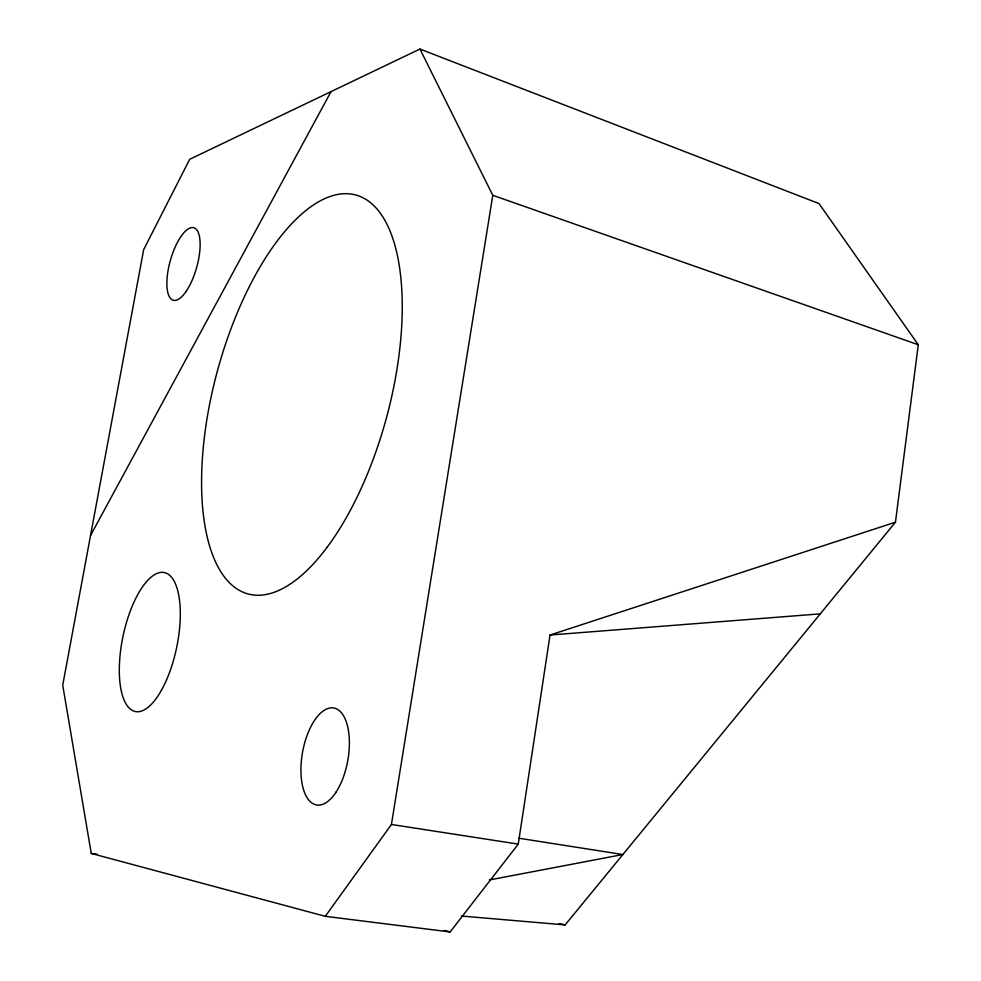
<?xml version="1.0" encoding="UTF-8"?>
<svg xmlns="http://www.w3.org/2000/svg" width="981" height="981" viewBox="0 0 981 981"><rect width="100%" height="100%" fill="white"/><g stroke="black" fill="none" stroke-linecap="round" stroke-linejoin="round"><path stroke-width="1.47" d="M895.457 522.186L918.277 344.748L819 203.57L419.942 49.05L189.689 159.29L143.68 249.603L62.723 685.167L91.258 853.421L325.275 916.315L450.132 931.95L518.262 844.114L550.047 635.026L895.457 522.186L565.142 924.911L461.377 916.033M325.275 916.315L391.431 824.481L492.781 195.293L419.942 49.05M90.559 535.454L331.038 91.613M489.433 879.945L622.874 854.525L518.655 838.191M550.047 635.026L820.263 613.861M91.258 853.421L97.327 854.23M391.431 824.481L518.262 844.114M559.219 923.562L565.142 924.911M444.246 930.454L450.132 931.95M492.781 195.293L918.277 344.748M327.311 546.993A206.623 87.714 -74.9 0 0 373.172 205.004A206.623 87.714 -74.9 0 0 205.176 431.039A206.623 87.714 -74.9 0 0 327.311 546.993M161.436 690.268A70.988 27.407 -78.2 0 0 168.413 574.339A70.988 27.407 -78.2 0 0 119.572 661.513A70.988 27.407 -78.2 0 0 161.436 690.268M336.054 792.121A49.234 22.992 -79.9 0 0 338.457 709.999A49.234 22.992 -79.9 0 0 300.959 767.314A49.234 22.992 -79.9 0 0 336.054 792.121M185.703 291.982A37.695 13.611 -74.2 0 0 196.703 229.775A37.695 13.611 -74.2 0 0 168.119 270.241A37.695 13.611 -74.2 0 0 185.703 291.982"/></g></svg>
